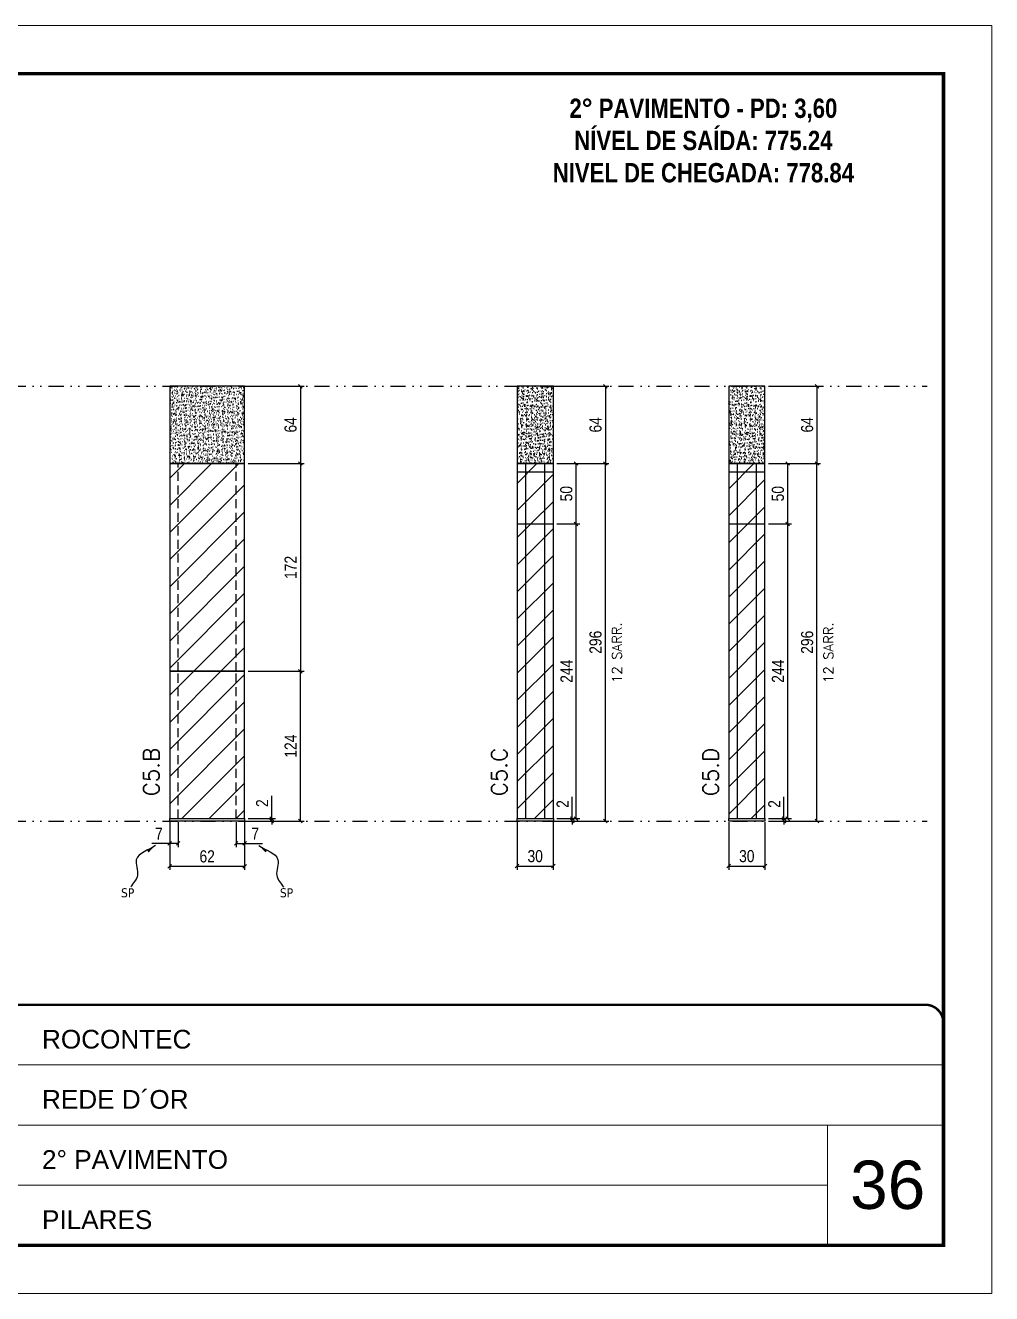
# Model space of a CAD drawing. Extents: x 2949 to 9203, y -16089 to 12527.
# Drawn here: x 8389 to 9189, y 2288 to 3338 of the extents above; entities that cross this region are included whole.
import ezdxf

# ---------------------------------------------------------------- set-up
doc = ezdxf.new("R2010")
doc.units = 0
for name, pattern in [('CONTINUO', [0]), ('DASHED', [0.75, 0.5, -0.25]), ('DIVIDE2', [0.625, 0.25, -0.125, 0, -0.125, 0, -0.125]), ('HIDDEN', [0.375, 0.25, -0.125])]:
    doc.linetypes.add(name, pattern=pattern)
for name, color, linetype, lineweight in [('CARIMBO', 255, 'Continuous', 9), ('Folhas', 255, 'Continuous', 9), ('Hachura', 251, 'Continuous', 9), ('SARRAFO DE PRESSAO', 251, 'DASHED', 9), ('Texto Seção', 7, 'Continuous', 15)]:
    doc.layers.add(name, color=color, linetype=linetype, lineweight=lineweight)
for name, color, linetype in [('COTA', 241, 'Continuous'), ('cotas', 4, 'Continuous'), ('NOMENCLATURA', 7, 'Continuous'), ('Nível', 160, 'Continuous'), ('Painéis', 200, 'Continuous'), ('SARR_2.2x7', 40, 'Continuous'), ('Sarrafo de Pressão', 42, 'HIDDEN'), ('texto', 7, 'Continuous')]:
    doc.layers.add(name, color=color, linetype=linetype)
doc.styles.add('ARIAL', font='arial.ttf')
doc.styles.add('COTA TECNICA', font='techl___.ttf', dxfattribs={"height": 10})
doc.styles.add('COTA TECNICA-50', font='techl___.ttf', dxfattribs={"height": 10})
doc.styles.add('REGUA-120', font='ROMANS.shx', dxfattribs={"height": 15})
doc.styles.add('ROMANC', font='techb___.ttf', dxfattribs={"height": 2.5})
doc.styles.add('ROMANS', font='romans.shx')
doc.styles.get("Standard").update_dxf_attribs({"font": 'arial.ttf'})
doc.dimstyles.new('COTA PAINEL-50', dxfattribs={"dimtxt": 10, "dimasz": 3, "dimexe": 3, "dimexo": 3, "dimgap": 3, "dimtad": 1, "dimdec": 1, "dimzin": 12, "dimdsep": 46, "dimtxsty": 'COTA TECNICA-50', "dimblk1": 'OBLIQUE', "dimblk2": 'OBLIQUE', "dimsah": 1, "dimcen": 0.9, "dimclrd": 4, "dimclre": 4, "dimclrt": 240, "dimadec": 1, "dimazin": 3, "dimtfac": 1, "dimtdec": 1, "dimtmove": 0, "dimatfit": 3, "dimfxl": 1, "dimtolj": 1, "dimtzin": 12, "dimarcsym": 0})
doc.dimstyles.new('PAINEL', dxfattribs={"dimtxt": 10, "dimasz": 3, "dimexe": 3, "dimexo": 3, "dimgap": 3, "dimtad": 1, "dimdec": 1, "dimzin": 12, "dimdsep": 46, "dimtxsty": 'COTA TECNICA', "dimblk1": 'OBLIQUE', "dimblk2": 'OBLIQUE', "dimsah": 1, "dimcen": 0.9, "dimclrd": 4, "dimclre": 4, "dimclrt": 240, "dimadec": 1, "dimazin": 3, "dimtfac": 1, "dimtdec": 1, "dimtmove": 0, "dimatfit": 3, "dimfxl": 1, "dimtolj": 1, "dimtzin": 12, "dimarcsym": 0})
doc.dimstyles.get("Standard").update_dxf_attribs({"dimtxt": 0.18, "dimasz": 0.18, "dimexe": 0.18, "dimexo": 0.0625, "dimgap": 0.09, "dimtad": 0, "dimtih": 1, "dimtoh": 1, "dimdec": 4, "dimzin": 0, "dimdsep": 46, "dimtxsty": 'Standard', "dimcen": 0.09, "dimadec": 0, "dimazin": 0, "dimtfac": 1, "dimtdec": 4, "dimtofl": 0, "dimtmove": 0, "dimatfit": 3, "dimfxl": 1, "dimtolj": 1, "dimtzin": 0, "dimarcsym": 0})

# ---------------------------------------------------------------- blocks, each defined once
blk = doc.blocks.new('9999999999')
at = {"color": 30, "linetype": 'CONTINUO'}
for p, q in [((98564.6, 34379.6), (99584, 34379.6)), ((98564.6, 34329.8), (99488, 34329.8)), ((99584, 34329.8), (99488, 34329.8)), ((99488, 34329.8), (99488, 34230.2)), ((98564.6, 34280), (99488, 34280))]:
    blk.add_line(p, q, dxfattribs=at)
at = {"color": 30, "linetype": 'CONTINUO', "const_width": 2}
blk.add_lwpolyline([(99584, 34230.2), (99584, 34414.4, 0.414214), (99569, 34429.4), (98229, 34429.4, 0.414214), (98214, 34414.4), (98214, 34245.2, 0.414214), (98229, 34230.2), (99584, 34230.2)], format="xyb", dxfattribs=at)
at = {"layer": 'Folhas'}
blk.add_lwpolyline([(98139, 34190.2), (99624, 34190.2), (99624, 35240.2), (98139, 35240.2)], close=True, dxfattribs=at)
at = {"layer": 'Folhas', "color": 30, "const_width": 3}
blk.add_lwpolyline([(98214, 34230.2), (99584, 34230.2), (99584, 35200.2), (98214, 35200.2)], close=True, dxfattribs=at)
at = {"color": 7, "linetype": 'Continuous', "ltscale": 5, "style": 'ARIAL'}
for s, height, p in [('ROCONTEC', 15.48, (98837.7, 34393.1)), ('REDE D´OR', 15.48, (98837.7, 34343.3)), ('2° PAVIMENTO', 15.483, (98837.7, 34293.5)), ('PILARES', 15.48, (98837.7, 34243.7))]:
    blk.add_text(s, height=height, dxfattribs=at).set_placement(p)
blk = doc.blocks.new('_Oblique')
at = {"color": 0, "linetype": 'ByBlock', "lineweight": -2}
blk.add_line((-0.5, -0.5), (0.5, 0.5), dxfattribs=at)
blk = doc.blocks.new('*D1290')
at = {"layer": 'COTA', "color": 4, "lineweight": -2, "transparency": 16777216}
for p, q in [((8508.5, 2678.4), (8508.5, 2639)), ((8570.5, 2678.4), (8570.5, 2639)), ((8508.5, 2642), (8570.5, 2642))]:
    blk.add_line(p, q, dxfattribs=at)
at = {"layer": 'Defpoints', "color": 0, "transparency": 16777216}
for p in [(8508.5, 2681.4), (8570.5, 2681.4), (8570.5, 2642)]:
    blk.add_point(p, dxfattribs=at)
at = {"layer": 'COTA', "color": 4, "lineweight": -2, "transparency": 16777216, "xscale": 3, "yscale": 3, "zscale": 3, "rotation": 180}
blk.add_blockref('_Oblique', (8508.5, 2642), dxfattribs=at)
at = {"layer": 'COTA', "color": 4, "lineweight": -2, "transparency": 16777216, "xscale": 3, "yscale": 3, "zscale": 3}
blk.add_blockref('_Oblique', (8570.5, 2642), dxfattribs=at)
at = {"layer": 'COTA', "color": 240, "transparency": 16777216, "insert": (8539.5, 2650.1), "char_height": 10, "attachment_point": 5, "style": 'COTA TECNICA'}
blk.add_mtext('\\A1;62', dxfattribs=at)
blk = doc.blocks.new('*D1291')
at = {"layer": 'COTA', "color": 4, "lineweight": -2, "transparency": 16777216}
for p, q in [((8573.5, 2803.4), (8619.7, 2803.4)), ((8616.7, 2679.4), (8616.7, 2803.4)), ((8573.5, 2679.4), (8619.7, 2679.4))]:
    blk.add_line(p, q, dxfattribs=at)
at = {"layer": 'Defpoints', "color": 0, "transparency": 16777216}
for p in [(8570.5, 2803.4), (8616.7, 2803.4), (8570.5, 2679.4)]:
    blk.add_point(p, dxfattribs=at)
at = {"layer": 'COTA', "color": 4, "lineweight": -2, "transparency": 16777216, "xscale": 3, "yscale": 3, "zscale": 3}
for p, rotation in [((8616.7, 2803.4), 90), ((8616.7, 2679.4), 270)]:
    blk.add_blockref('_Oblique', p, dxfattribs=dict(at, rotation=rotation))
at = {"layer": 'COTA', "color": 240, "transparency": 16777216, "insert": (8608.6, 2741.4), "char_height": 10, "attachment_point": 5, "rotation": 90, "style": 'COTA TECNICA-50'}
blk.add_mtext('\\A1;124', dxfattribs=at)
blk = doc.blocks.new('*D1292')
at = {"layer": 'COTA', "color": 4, "lineweight": -2, "transparency": 16777216}
for p, q in [((8593, 2681.4), (8593, 2700.2)), ((8573.5, 2681.4), (8596, 2681.4)), ((8573.5, 2679.4), (8596, 2679.4)), ((8593, 2679.4), (8593, 2681.4)), ((8593, 2679.4), (8593, 2676.4))]:
    blk.add_line(p, q, dxfattribs=at)
at = {"layer": 'Defpoints', "color": 0, "transparency": 16777216}
for p in [(8570.5, 2681.4), (8570.5, 2679.4), (8593, 2679.4)]:
    blk.add_point(p, dxfattribs=at)
at = {"layer": 'COTA', "color": 4, "lineweight": -2, "transparency": 16777216, "xscale": 3, "yscale": 3, "zscale": 3}
for p, rotation in [((8593, 2681.4), 270), ((8593, 2679.4), 90)]:
    blk.add_blockref('_Oblique', p, dxfattribs=dict(at, rotation=rotation))
at = {"layer": 'COTA', "color": 240, "transparency": 16777216, "insert": (8585, 2694.2), "char_height": 10, "attachment_point": 5, "rotation": 90, "style": 'COTA TECNICA-50'}
blk.add_mtext('\\A1;2', dxfattribs=at)
blk = doc.blocks.new('*D1293')
at = {"layer": 'COTA', "color": 4, "linetype": 'ByBlock', "lineweight": -2, "transparency": 16777216}
for p, q in [((8573.5, 3039.4), (8619.7, 3039.4)), ((8616.7, 3039.4), (8616.7, 2975.4)), ((8573.5, 2975.4), (8619.7, 2975.4))]:
    blk.add_line(p, q, dxfattribs=at)
at = {"layer": 'Defpoints', "color": 0, "linetype": 'ByBlock', "transparency": 16777216}
for p in [(8570.5, 3039.4), (8570.5, 2975.4), (8616.7, 2975.4)]:
    blk.add_point(p, dxfattribs=at)
at = {"layer": 'COTA', "color": 4, "linetype": 'ByBlock', "lineweight": -2, "transparency": 16777216, "xscale": 3, "yscale": 3, "zscale": 3}
for p, rotation in [((8616.7, 3039.4), 90), ((8616.7, 2975.4), 270)]:
    blk.add_blockref('_Oblique', p, dxfattribs=dict(at, rotation=rotation))
at = {"layer": 'COTA', "color": 240, "linetype": 'ByBlock', "transparency": 16777216, "insert": (8608.6, 3007.4), "char_height": 10, "attachment_point": 5, "rotation": 90, "style": 'COTA TECNICA'}
blk.add_mtext('\\A1;64', dxfattribs=at)
blk = doc.blocks.new('*D1306')
at = {"layer": 'COTA', "color": 4, "linetype": 'ByBlock', "lineweight": -2, "transparency": 16777216}
for p, q in [((8573.5, 2975.4), (8619.7, 2975.4)), ((8616.7, 2975.4), (8616.7, 2803.4)), ((8573.5, 2803.4), (8619.7, 2803.4))]:
    blk.add_line(p, q, dxfattribs=at)
at = {"layer": 'Defpoints', "color": 0, "linetype": 'ByBlock', "transparency": 16777216}
for p in [(8570.5, 2975.4), (8570.5, 2803.4), (8616.7, 2803.4)]:
    blk.add_point(p, dxfattribs=at)
at = {"layer": 'COTA', "color": 4, "linetype": 'ByBlock', "lineweight": -2, "transparency": 16777216, "xscale": 3, "yscale": 3, "zscale": 3}
for p, rotation in [((8616.7, 2975.4), 90), ((8616.7, 2803.4), 270)]:
    blk.add_blockref('_Oblique', p, dxfattribs=dict(at, rotation=rotation))
at = {"layer": 'COTA', "color": 240, "linetype": 'ByBlock', "transparency": 16777216, "insert": (8608.6, 2889.4), "char_height": 10, "attachment_point": 5, "rotation": 90, "style": 'COTA TECNICA'}
blk.add_mtext('\\A1;172', dxfattribs=at)
blk = doc.blocks.new('*D1294')
at = {"layer": 'COTA', "color": 4, "lineweight": -2, "transparency": 16777216}
for p, q in [((8796.1, 2678.4), (8796.1, 2639.1)), ((8826.1, 2678.4), (8826.1, 2639.1)), ((8796.1, 2642.1), (8826.1, 2642.1))]:
    blk.add_line(p, q, dxfattribs=at)
at = {"layer": 'Defpoints', "color": 0, "transparency": 16777216}
for p in [(8796.1, 2681.4), (8826.1, 2681.4), (8826.1, 2642.1)]:
    blk.add_point(p, dxfattribs=at)
at = {"layer": 'COTA', "color": 4, "lineweight": -2, "transparency": 16777216, "xscale": 3, "yscale": 3, "zscale": 3, "rotation": 180}
blk.add_blockref('_Oblique', (8796.1, 2642.1), dxfattribs=at)
at = {"layer": 'COTA', "color": 4, "lineweight": -2, "transparency": 16777216, "xscale": 3, "yscale": 3, "zscale": 3}
blk.add_blockref('_Oblique', (8826.1, 2642.1), dxfattribs=at)
at = {"layer": 'COTA', "color": 240, "transparency": 16777216, "insert": (8811.1, 2650.3), "char_height": 10, "attachment_point": 5, "style": 'COTA TECNICA'}
blk.add_mtext('\\A1;30', dxfattribs=at)
blk = doc.blocks.new('*D1295')
at = {"layer": 'COTA', "color": 4, "lineweight": -2, "transparency": 16777216}
for p, q in [((8829.1, 2975.4), (8872.2, 2975.4)), ((8869.2, 2679.4), (8869.2, 2975.4)), ((8829.1, 2679.4), (8872.2, 2679.4))]:
    blk.add_line(p, q, dxfattribs=at)
at = {"layer": 'Defpoints', "color": 0, "transparency": 16777216}
for p in [(8826.1, 2975.4), (8869.2, 2975.4), (8826.1, 2679.4)]:
    blk.add_point(p, dxfattribs=at)
at = {"layer": 'COTA', "color": 4, "lineweight": -2, "transparency": 16777216, "xscale": 3, "yscale": 3, "zscale": 3}
for p, rotation in [((8869.2, 2975.4), 90), ((8869.2, 2679.4), 270)]:
    blk.add_blockref('_Oblique', p, dxfattribs=dict(at, rotation=rotation))
at = {"layer": 'COTA', "color": 240, "transparency": 16777216, "insert": (8861.1, 2827.4), "char_height": 10, "attachment_point": 5, "rotation": 90, "style": 'COTA TECNICA'}
blk.add_mtext('\\A1;296', dxfattribs=at)
blk = doc.blocks.new('*D1296')
at = {"layer": 'COTA', "color": 4, "lineweight": -2, "transparency": 16777216}
for p, q in [((8841.8, 2681.4), (8841.8, 2699.5)), ((8829.1, 2681.4), (8844.8, 2681.4)), ((8829.1, 2679.4), (8844.8, 2679.4)), ((8841.8, 2679.4), (8841.8, 2681.4)), ((8841.8, 2679.4), (8841.8, 2676.4))]:
    blk.add_line(p, q, dxfattribs=at)
at = {"layer": 'Defpoints', "color": 0, "transparency": 16777216}
for p in [(8826.1, 2681.4), (8826.1, 2679.4), (8841.8, 2681.4)]:
    blk.add_point(p, dxfattribs=at)
at = {"layer": 'COTA', "color": 4, "lineweight": -2, "transparency": 16777216, "xscale": 3, "yscale": 3, "zscale": 3}
for p, rotation in [((8841.8, 2681.4), 270), ((8841.8, 2679.4), 90)]:
    blk.add_blockref('_Oblique', p, dxfattribs=dict(at, rotation=rotation))
at = {"layer": 'COTA', "color": 240, "transparency": 16777216, "insert": (8833.8, 2693.5), "char_height": 10, "attachment_point": 5, "rotation": 90, "style": 'COTA TECNICA-50'}
blk.add_mtext('\\A1;2', dxfattribs=at)
blk = doc.blocks.new('*D1307')
at = {"layer": 'COTA', "color": 4, "linetype": 'ByBlock', "lineweight": -2, "transparency": 16777216}
for p, q in [((8829.1, 2925.4), (8848, 2925.4)), ((8845, 2681.4), (8845, 2925.4)), ((8829.1, 2681.4), (8848, 2681.4))]:
    blk.add_line(p, q, dxfattribs=at)
at = {"layer": 'Defpoints', "color": 0, "linetype": 'ByBlock', "transparency": 16777216}
for p in [(8826.1, 2925.4), (8845, 2925.4), (8826.1, 2681.4)]:
    blk.add_point(p, dxfattribs=at)
at = {"layer": 'COTA', "color": 4, "linetype": 'ByBlock', "lineweight": -2, "transparency": 16777216, "xscale": 3, "yscale": 3, "zscale": 3}
for p, rotation in [((8845, 2925.4), 90), ((8845, 2681.4), 270)]:
    blk.add_blockref('_Oblique', p, dxfattribs=dict(at, rotation=rotation))
at = {"layer": 'COTA', "color": 240, "linetype": 'ByBlock', "transparency": 16777216, "insert": (8837, 2803.4), "char_height": 10, "attachment_point": 5, "rotation": 90, "style": 'COTA TECNICA'}
blk.add_mtext('\\A1;244', dxfattribs=at)
blk = doc.blocks.new('*D1308')
at = {"layer": 'COTA', "color": 4, "linetype": 'ByBlock', "lineweight": -2, "transparency": 16777216}
for p, q in [((8829.1, 2975.4), (8848, 2975.4)), ((8845, 2925.4), (8845, 2975.4)), ((8829.1, 2925.4), (8848, 2925.4))]:
    blk.add_line(p, q, dxfattribs=at)
at = {"layer": 'Defpoints', "color": 0, "linetype": 'ByBlock', "transparency": 16777216}
for p in [(8826.1, 2975.4), (8845, 2975.4), (8826.1, 2925.4)]:
    blk.add_point(p, dxfattribs=at)
at = {"layer": 'COTA', "color": 4, "linetype": 'ByBlock', "lineweight": -2, "transparency": 16777216, "xscale": 3, "yscale": 3, "zscale": 3}
for p, rotation in [((8845, 2975.4), 90), ((8845, 2925.4), 270)]:
    blk.add_blockref('_Oblique', p, dxfattribs=dict(at, rotation=rotation))
at = {"layer": 'COTA', "color": 240, "linetype": 'ByBlock', "transparency": 16777216, "insert": (8836.9, 2950.4), "char_height": 10, "attachment_point": 5, "rotation": 90, "style": 'COTA TECNICA'}
blk.add_mtext('\\A1;50', dxfattribs=at)
blk = doc.blocks.new('*D1297')
at = {"layer": 'COTA', "color": 4, "lineweight": -2, "transparency": 16777216}
for p, q in [((8971.3, 2678.4), (8971.3, 2639.1)), ((9001.3, 2678.4), (9001.3, 2639.1)), ((8971.3, 2642.1), (9001.3, 2642.1))]:
    blk.add_line(p, q, dxfattribs=at)
at = {"layer": 'Defpoints', "color": 0, "transparency": 16777216}
for p in [(8971.3, 2681.4), (9001.3, 2681.4), (9001.3, 2642.1)]:
    blk.add_point(p, dxfattribs=at)
at = {"layer": 'COTA', "color": 4, "lineweight": -2, "transparency": 16777216, "xscale": 3, "yscale": 3, "zscale": 3, "rotation": 180}
blk.add_blockref('_Oblique', (8971.3, 2642.1), dxfattribs=at)
at = {"layer": 'COTA', "color": 4, "lineweight": -2, "transparency": 16777216, "xscale": 3, "yscale": 3, "zscale": 3}
blk.add_blockref('_Oblique', (9001.3, 2642.1), dxfattribs=at)
at = {"layer": 'COTA', "color": 240, "transparency": 16777216, "insert": (8986.3, 2650.3), "char_height": 10, "attachment_point": 5, "style": 'COTA TECNICA'}
blk.add_mtext('\\A1;30', dxfattribs=at)
blk = doc.blocks.new('*D1298')
at = {"layer": 'COTA', "color": 4, "lineweight": -2, "transparency": 16777216}
for p, q in [((9004.3, 2975.4), (9047.4, 2975.4)), ((9044.4, 2679.4), (9044.4, 2975.4)), ((9004.3, 2679.4), (9047.4, 2679.4))]:
    blk.add_line(p, q, dxfattribs=at)
at = {"layer": 'Defpoints', "color": 0, "transparency": 16777216}
for p in [(9001.3, 2975.4), (9044.4, 2975.4), (9001.3, 2679.4)]:
    blk.add_point(p, dxfattribs=at)
at = {"layer": 'COTA', "color": 4, "lineweight": -2, "transparency": 16777216, "xscale": 3, "yscale": 3, "zscale": 3}
for p, rotation in [((9044.4, 2975.4), 90), ((9044.4, 2679.4), 270)]:
    blk.add_blockref('_Oblique', p, dxfattribs=dict(at, rotation=rotation))
at = {"layer": 'COTA', "color": 240, "transparency": 16777216, "insert": (9036.3, 2827.4), "char_height": 10, "attachment_point": 5, "rotation": 90, "style": 'COTA TECNICA'}
blk.add_mtext('\\A1;296', dxfattribs=at)
blk = doc.blocks.new('*D1299')
at = {"layer": 'COTA', "color": 4, "lineweight": -2, "transparency": 16777216}
for p, q in [((9017.1, 2681.4), (9017.1, 2699.5)), ((9004.3, 2681.4), (9020.1, 2681.4)), ((9004.3, 2679.4), (9020.1, 2679.4)), ((9017.1, 2679.4), (9017.1, 2681.4)), ((9017.1, 2679.4), (9017.1, 2676.4))]:
    blk.add_line(p, q, dxfattribs=at)
at = {"layer": 'Defpoints', "color": 0, "transparency": 16777216}
for p in [(9001.3, 2681.4), (9001.3, 2679.4), (9017.1, 2681.4)]:
    blk.add_point(p, dxfattribs=at)
at = {"layer": 'COTA', "color": 4, "lineweight": -2, "transparency": 16777216, "xscale": 3, "yscale": 3, "zscale": 3}
for p, rotation in [((9017.1, 2681.4), 270), ((9017.1, 2679.4), 90)]:
    blk.add_blockref('_Oblique', p, dxfattribs=dict(at, rotation=rotation))
at = {"layer": 'COTA', "color": 240, "transparency": 16777216, "insert": (9009.1, 2693.5), "char_height": 10, "attachment_point": 5, "rotation": 90, "style": 'COTA TECNICA-50'}
blk.add_mtext('\\A1;2', dxfattribs=at)
blk = doc.blocks.new('*D1309')
at = {"layer": 'COTA', "color": 4, "linetype": 'ByBlock', "lineweight": -2, "transparency": 16777216}
for p, q in [((9004.3, 2925.4), (9023.2, 2925.4)), ((9020.2, 2681.4), (9020.2, 2925.4)), ((9004.3, 2681.4), (9023.2, 2681.4))]:
    blk.add_line(p, q, dxfattribs=at)
at = {"layer": 'Defpoints', "color": 0, "linetype": 'ByBlock', "transparency": 16777216}
for p in [(9001.3, 2925.4), (9020.2, 2925.4), (9001.3, 2681.4)]:
    blk.add_point(p, dxfattribs=at)
at = {"layer": 'COTA', "color": 4, "linetype": 'ByBlock', "lineweight": -2, "transparency": 16777216, "xscale": 3, "yscale": 3, "zscale": 3}
for p, rotation in [((9020.2, 2925.4), 90), ((9020.2, 2681.4), 270)]:
    blk.add_blockref('_Oblique', p, dxfattribs=dict(at, rotation=rotation))
at = {"layer": 'COTA', "color": 240, "linetype": 'ByBlock', "transparency": 16777216, "insert": (9012.1, 2803.4), "char_height": 10, "attachment_point": 5, "rotation": 90, "style": 'COTA TECNICA'}
blk.add_mtext('\\A1;244', dxfattribs=at)
blk = doc.blocks.new('*D1310')
at = {"layer": 'COTA', "color": 4, "linetype": 'ByBlock', "lineweight": -2, "transparency": 16777216}
for p, q in [((9004.3, 2975.4), (9023.2, 2975.4)), ((9020.2, 2925.4), (9020.2, 2975.4)), ((9004.3, 2925.4), (9023.2, 2925.4))]:
    blk.add_line(p, q, dxfattribs=at)
at = {"layer": 'Defpoints', "color": 0, "linetype": 'ByBlock', "transparency": 16777216}
for p in [(9001.3, 2975.4), (9020.2, 2975.4), (9001.3, 2925.4)]:
    blk.add_point(p, dxfattribs=at)
at = {"layer": 'COTA', "color": 4, "linetype": 'ByBlock', "lineweight": -2, "transparency": 16777216, "xscale": 3, "yscale": 3, "zscale": 3}
for p, rotation in [((9020.2, 2975.4), 90), ((9020.2, 2925.4), 270)]:
    blk.add_blockref('_Oblique', p, dxfattribs=dict(at, rotation=rotation))
at = {"layer": 'COTA', "color": 240, "linetype": 'ByBlock', "transparency": 16777216, "insert": (9012.1, 2950.4), "char_height": 10, "attachment_point": 5, "rotation": 90, "style": 'COTA TECNICA'}
blk.add_mtext('\\A1;50', dxfattribs=at)
blk = doc.blocks.new('*D1311')
at = {"layer": 'cotas', "color": 4, "linetype": 'ByBlock', "lineweight": -2, "transparency": 16777216}
for p, q in [((8829.1, 3039.4), (8872.2, 3039.4)), ((8869.2, 3039.4), (8869.2, 2975.4)), ((8829.1, 2975.4), (8872.2, 2975.4))]:
    blk.add_line(p, q, dxfattribs=at)
at = {"layer": 'Defpoints', "color": 0, "linetype": 'ByBlock', "transparency": 16777216}
for p in [(8826.1, 3039.4), (8826.1, 2975.4), (8869.2, 2975.4)]:
    blk.add_point(p, dxfattribs=at)
at = {"layer": 'cotas', "color": 4, "linetype": 'ByBlock', "lineweight": -2, "transparency": 16777216, "xscale": 3, "yscale": 3, "zscale": 3}
for p, rotation in [((8869.2, 3039.4), 90), ((8869.2, 2975.4), 270)]:
    blk.add_blockref('_Oblique', p, dxfattribs=dict(at, rotation=rotation))
at = {"layer": 'cotas', "color": 240, "linetype": 'ByBlock', "transparency": 16777216, "insert": (8861.1, 3007.4), "char_height": 10, "attachment_point": 5, "rotation": 90, "style": 'COTA TECNICA'}
blk.add_mtext('\\A1;64', dxfattribs=at)
blk = doc.blocks.new('*D1312')
at = {"layer": 'cotas', "color": 4, "linetype": 'ByBlock', "lineweight": -2, "transparency": 16777216}
for p, q in [((9004.3, 3039.4), (9047.4, 3039.4)), ((9044.4, 3039.4), (9044.4, 2975.4)), ((9004.3, 2975.4), (9047.4, 2975.4))]:
    blk.add_line(p, q, dxfattribs=at)
at = {"layer": 'Defpoints', "color": 0, "linetype": 'ByBlock', "transparency": 16777216}
for p in [(9001.3, 3039.4), (9001.3, 2975.4), (9044.4, 2975.4)]:
    blk.add_point(p, dxfattribs=at)
at = {"layer": 'cotas', "color": 4, "linetype": 'ByBlock', "lineweight": -2, "transparency": 16777216, "xscale": 3, "yscale": 3, "zscale": 3}
for p, rotation in [((9044.4, 3039.4), 90), ((9044.4, 2975.4), 270)]:
    blk.add_blockref('_Oblique', p, dxfattribs=dict(at, rotation=rotation))
at = {"layer": 'cotas', "color": 240, "linetype": 'ByBlock', "transparency": 16777216, "insert": (9036.3, 3007.4), "char_height": 10, "attachment_point": 5, "rotation": 90, "style": 'COTA TECNICA'}
blk.add_mtext('\\A1;64', dxfattribs=at)
blk = doc.blocks.new('*D1302')
at = {"layer": 'COTA', "color": 4, "lineweight": -2, "transparency": 16777216}
for p, q in [((8515.5, 2678.4), (8515.5, 2657.9)), ((8508.5, 2676.4), (8508.5, 2657.9)), ((8508.5, 2660.9), (8493.7, 2660.9)), ((8515.5, 2660.9), (8508.5, 2660.9))]:
    blk.add_line(p, q, dxfattribs=at)
at = {"layer": 'Defpoints', "color": 0, "transparency": 16777216}
for p in [(8508.5, 2679.4), (8515.5, 2681.4), (8508.5, 2660.9)]:
    blk.add_point(p, dxfattribs=at)
at = {"layer": 'COTA', "color": 4, "lineweight": -2, "transparency": 16777216, "xscale": 3, "yscale": 3, "zscale": 3, "rotation": 180}
blk.add_blockref('_Oblique', (8508.5, 2660.9), dxfattribs=at)
at = {"layer": 'COTA', "color": 4, "lineweight": -2, "transparency": 16777216, "xscale": 3, "yscale": 3, "zscale": 3}
blk.add_blockref('_Oblique', (8515.5, 2660.9), dxfattribs=at)
at = {"layer": 'COTA', "color": 240, "transparency": 16777216, "insert": (8499.6, 2669), "char_height": 10, "attachment_point": 5, "style": 'COTA TECNICA-50'}
blk.add_mtext('\\A1;7', dxfattribs=at)
blk = doc.blocks.new('*D1303')
at = {"layer": 'COTA', "color": 4, "lineweight": -2, "transparency": 16777216}
for p, q in [((8563.5, 2678.4), (8563.5, 2657.9)), ((8570.5, 2676.4), (8570.5, 2657.9)), ((8563.5, 2660.9), (8570.5, 2660.9)), ((8570.5, 2660.9), (8585.2, 2660.9))]:
    blk.add_line(p, q, dxfattribs=at)
at = {"layer": 'Defpoints', "color": 0, "transparency": 16777216}
for p in [(8563.5, 2681.4), (8570.5, 2679.4), (8570.5, 2660.9)]:
    blk.add_point(p, dxfattribs=at)
at = {"layer": 'COTA', "color": 4, "lineweight": -2, "transparency": 16777216, "xscale": 3, "yscale": 3, "zscale": 3, "rotation": 180}
blk.add_blockref('_Oblique', (8563.5, 2660.9), dxfattribs=at)
at = {"layer": 'COTA', "color": 4, "lineweight": -2, "transparency": 16777216, "xscale": 3, "yscale": 3, "zscale": 3}
blk.add_blockref('_Oblique', (8570.5, 2660.9), dxfattribs=at)
at = {"layer": 'COTA', "color": 240, "transparency": 16777216, "insert": (8579.3, 2669), "char_height": 10, "attachment_point": 5, "style": 'COTA TECNICA-50'}
blk.add_mtext('\\A1;7', dxfattribs=at)

msp = doc.modelspace()

# ---------------------------------------------------------------- hatches: boundary and pattern name
at = {"layer": 'COTA', "linetype": 'ByBlock'}
h = msp.add_hatch(dxfattribs=at)
h.set_pattern_fill('AR-CONC', color=256, scale=0.03)
h.set_pattern_definition([(50, (-121330.4665, -22690.4705), (5.46554007, -0.47817257), [0.5715, -6.2865]), (355, (-121330.4665, -22690.4705), (-1.05730264, 5.73170536), [0.4572, -5.02921753]), (100.4514447, (-121330.011, -22690.5104), (4.40823741, 5.25353256), [0.48570026, -5.34270734]), (46.1842, (-121330.4665, -22688.9465), (8.13237123, -1.26126984), [0.85725, -9.42975]), (96.6355576, (-121329.789, -22689.052), (7.122124, 7.42278374), [0.7285507, -8.01406824]), (351.184151, (-121330.4665, -22688.9465), (7.122124, 7.42278374), [0.685799, -7.54379196]), (21, (-121329.7045, -22689.3275), (4.54843174, -3.06795595), [0.5715, -6.2865]), (326, (-121329.7045, -22689.3275), (1.85406085, 5.52563898), [0.4572, -5.0292]), (71.451445, (-121329.3255, -22689.583), (6.40249258, 2.45768307), [0.48570026, -5.34269813]), (37.5, (-121330.4665, -22690.4705), (0.092658098, 2.536651166), [0, -4.96824, 0, -5.1054, 0, -5.04825]), (7.5, (-121330.4665, -22690.4705), (2.004589875, 3.005417245), [0, -2.91084, 0, -4.85394, 0, -1.92405]), (327.5, (-121332.1658, -22690.4705), (4.067717855, -0.17186232), [0, -1.905, 0, -5.9436, 0, -7.8867]), (317.5, (-121332.9278, -22690.4705), (4.44387544, 0.76279473), [0, -2.4765, 0, -3.94716, 0, -5.6007])])
h.paths.add_polyline_path([(8508.46, 3039.42), (8508.46, 2975.42), (8570.46, 2975.42), (8570.46, 3039.42)])
h = msp.add_hatch(dxfattribs=at)
h.set_pattern_fill('AR-CONC', color=256, scale=0.03)
h.set_pattern_definition([(50, (-121340.4665, -22713.4705), (5.46554007, -0.47817257), [0.5715, -6.2865]), (355, (-121340.4665, -22713.4705), (-1.05730264, 5.73170536), [0.4572, -5.02921753]), (100.4514447, (-121340.011, -22713.5104), (4.40823741, 5.25353256), [0.48570026, -5.34270734]), (46.1842, (-121340.4665, -22711.9465), (8.13237123, -1.26126984), [0.85725, -9.42975]), (96.6355576, (-121339.789, -22712.052), (7.122124, 7.42278374), [0.7285507, -8.01406824]), (351.184151, (-121340.4665, -22711.9465), (7.122124, 7.42278374), [0.685799, -7.54379196]), (21, (-121339.7045, -22712.3275), (4.54843174, -3.06795595), [0.5715, -6.2865]), (326, (-121339.7045, -22712.3275), (1.85406085, 5.52563898), [0.4572, -5.0292]), (71.451445, (-121339.3255, -22712.583), (6.40249258, 2.45768307), [0.48570026, -5.34269813]), (37.5, (-121340.4665, -22713.4705), (0.092658098, 2.536651166), [0, -4.96824, 0, -5.1054, 0, -5.04825]), (7.5, (-121340.4665, -22713.4705), (2.004589875, 3.005417245), [0, -2.91084, 0, -4.85394, 0, -1.92405]), (327.5, (-121342.1658, -22713.4705), (4.067717855, -0.17186232), [0, -1.905, 0, -5.9436, 0, -7.8867]), (317.5, (-121342.9278, -22713.4705), (4.44387544, 0.76279473), [0, -2.4765, 0, -3.94716, 0, -5.6007])])
h.paths.add_polyline_path([(8796.14, 2975.42), (8826.14, 2975.42), (8826.14, 3039.42), (8796.14, 3039.42)])
h = msp.add_hatch(dxfattribs=at)
h.set_pattern_fill('AR-CONC', color=256, scale=0.03)
h.set_pattern_definition([(50, (-121155.294, -22713.4705), (5.46554007, -0.47817257), [0.5715, -6.2865]), (355, (-121155.294, -22713.4705), (-1.05730264, 5.73170536), [0.4572, -5.02921753]), (100.4514447, (-121154.8384, -22713.5104), (4.40823741, 5.25353256), [0.48570026, -5.34270734]), (46.1842, (-121155.294, -22711.9465), (8.13237123, -1.26126984), [0.85725, -9.42975]), (96.6355576, (-121154.616, -22712.052), (7.122124, 7.42278374), [0.7285507, -8.01406824]), (351.184151, (-121155.294, -22711.9465), (7.122124, 7.42278374), [0.685799, -7.54379196]), (21, (-121154.532, -22712.3275), (4.54843174, -3.06795595), [0.5715, -6.2865]), (326, (-121154.532, -22712.3275), (1.85406085, 5.52563898), [0.4572, -5.0292]), (71.451445, (-121154.153, -22712.583), (6.40249258, 2.45768307), [0.48570026, -5.34269813]), (37.5, (-121155.2939, -22713.4705), (0.092658098, 2.536651166), [0, -4.96824, 0, -5.1054, 0, -5.04825]), (7.5, (-121155.2939, -22713.4705), (2.004589875, 3.005417245), [0, -2.91084, 0, -4.85394, 0, -1.92405]), (327.5, (-121156.9931, -22713.4705), (4.067717855, -0.17186232), [0, -1.905, 0, -5.9436, 0, -7.8867]), (317.5, (-121157.755, -22713.4705), (4.44387544, 0.76279473), [0, -2.4765, 0, -3.94716, 0, -5.6007])])
h.paths.add_polyline_path([(9001.31, 3039.42), (8971.31, 3039.42), (8971.31, 2975.42), (9001.31, 2975.42)])
at = {"layer": 'Hachura'}
h = msp.add_hatch(dxfattribs=at)
h.set_pattern_fill('ANSI31', color=256, scale=5)
h.paths.add_polyline_path([(8570.46, 2975.42), (8508.46, 2975.42), (8508.46, 2803.42), (8570.46, 2803.42)])
h = msp.add_hatch(dxfattribs=at)
h.set_pattern_fill('ANSI31', color=256, scale=5)
h.paths.add_polyline_path([(8826.14, 2975.42), (8796.14, 2975.42), (8796.14, 2925.42), (8826.14, 2925.42)])
h = msp.add_hatch(dxfattribs=at)
h.set_pattern_fill('ANSI31', color=256, scale=5)
h.paths.add_polyline_path([(9001.31, 2975.42), (8971.31, 2975.42), (8971.31, 2925.42), (9001.31, 2925.42)])
h = msp.add_hatch(dxfattribs=at)
h.set_pattern_fill('ANSI31', color=256, scale=5)
h.paths.add_polyline_path([(8826.14, 2925.42), (8796.14, 2925.42), (8796.14, 2681.42), (8826.14, 2681.42)])
h = msp.add_hatch(dxfattribs=at)
h.set_pattern_fill('ANSI31', color=256, scale=5)
h.paths.add_polyline_path([(9001.31, 2925.42), (8971.31, 2925.42), (8971.31, 2681.42), (9001.31, 2681.42)])
h = msp.add_hatch(dxfattribs=at)
h.set_pattern_fill('ANSI31', color=256, scale=5)
h.paths.add_polyline_path([(8570.46, 2803.42), (8508.46, 2803.42), (8508.46, 2681.42), (8570.46, 2681.42)])

# ---------------------------------------------------------------- linework, layer by layer
at = {"layer": 'COTA', "linetype": 'ByBlock'}
for points in [[(8508.46, 2975.42), (8570.46, 2975.42), (8570.46, 3039.42), (8508.46, 3039.42)], [(8796.14, 2975.42), (8826.14, 2975.42), (8826.14, 3039.42), (8796.14, 3039.42)], [(8971.31, 2975.42), (9001.31, 2975.42), (9001.31, 3039.42), (8971.31, 3039.42)]]:
    msp.add_lwpolyline(points, close=True, dxfattribs=at)
at = {"layer": 'Nível', "color": 4, "linetype": 'DIVIDE2', "ltscale": 50}
for p, q in [((8125.19, 3039.42), (9135.53, 3039.42)), ((8125.19, 2679.42), (9135.53, 2679.42))]:
    msp.add_line(p, q, dxfattribs=at)
at = {"layer": 'Painéis'}
for p, q in [((8570.46, 2975.42), (8508.46, 2975.42)), ((8796.14, 2975.42), (8826.14, 2975.42)), ((8826.14, 2975.42), (8796.14, 2975.42)), ((8796.14, 2975.42), (8796.14, 2681.42)), ((8826.14, 2681.42), (8826.14, 2975.42)), ((8971.31, 2975.42), (9001.31, 2975.42)), ((9001.31, 2975.42), (8971.31, 2975.42)), ((8971.31, 2975.42), (8971.31, 2681.42)), ((9001.31, 2681.42), (9001.31, 2975.42)), ((8796.14, 2925.42), (8826.14, 2925.42)), ((8971.31, 2925.42), (9001.31, 2925.42)), ((8796.14, 2681.42), (8826.14, 2681.42)), ((8971.31, 2681.42), (9001.31, 2681.42))]:
    msp.add_line(p, q, dxfattribs=at)
for points in [[(8508.46, 2803.42), (8570.46, 2803.42), (8570.46, 2975.42), (8508.46, 2975.42)], [(8508.46, 2681.42), (8570.46, 2681.42), (8570.46, 2803.42), (8508.46, 2803.42)], [(8508.46, 2681.42), (8570.46, 2681.42), (8570.46, 2679.42), (8508.46, 2679.42)], [(8796.14, 2681.42), (8826.14, 2681.42), (8826.14, 2679.42), (8796.14, 2679.42)], [(8971.31, 2681.42), (9001.31, 2681.42), (9001.31, 2679.42), (8971.31, 2679.42)]]:
    msp.add_lwpolyline(points, close=True, dxfattribs=at)
at = {"layer": 'SARR_2.2x7'}
for p, q in [((8803.14, 2975.42), (8803.14, 2681.42)), ((8819.14, 2681.42), (8819.14, 2975.42)), ((8978.31, 2975.42), (8978.31, 2681.42)), ((8994.31, 2681.42), (8994.31, 2975.42)), ((8796.14, 2968.42), (8826.14, 2968.42)), ((8971.31, 2968.42), (9001.31, 2968.42))]:
    msp.add_line(p, q, dxfattribs=at)
at = {"layer": 'Sarrafo de Pressão', "ltscale": 30}
for p, q in [((8515.46, 2803.42), (8515.46, 2975.42)), ((8563.46, 2803.42), (8563.46, 2975.42)), ((8515.46, 2681.42), (8515.46, 2803.42)), ((8563.46, 2681.42), (8563.46, 2803.42))]:
    msp.add_line(p, q, dxfattribs=at)

# ---------------------------------------------------------------- block references
at = {"layer": 'SARRAFO DE PRESSAO', "color": 6, "linetype": 'ByBlock'}
msp.add_blockref('9999999999', (-90434.94, -31902.07), dxfattribs=at)

# ---------------------------------------------------------------- texts
at = {"layer": 'CARIMBO', "style": 'ARIAL'}
msp.add_text('36', height=40, dxfattribs=at).set_placement((9071.89, 2358.28))
at = {"layer": 'NOMENCLATURA', "color": 2, "insert": (8950.36, 3304.19), "char_height": 16, "attachment_point": 2, "style": 'ROMANC'}
msp.add_mtext_dynamic_manual_height_columns('\\P2° PAVIMENTO - PD: 3,60\\PNÍVEL DE SAÍDA: 775.24\\PNIVEL DE CHEGADA: 778.84', width=300.2766, gutter_width=1, heights=[0], dxfattribs=at)
at = {"layer": 'texto', "color": 0, "char_height": 7.5, "attachment_point": 5}
for insert in [(8473.68, 2619.93), (8605.24, 2619.93)]:
    msp.add_mtext('{\\fTahoma|b0|i0|c0|p34;\\C4;SP}', dxfattribs=dict(at, insert=insert))
at = {"layer": 'Texto Seção', "linetype": 'Continuous', "style": 'ROMANS'}
for p in [(8882.72, 2793.76), (9057.89, 2793.76)]:
    msp.add_text('12 SARR.', height=8, rotation=90, dxfattribs=at).set_placement(p)
at = {"layer": 'Texto Seção', "char_height": 13, "width": 285.3299, "attachment_point": 7, "rotation": 90, "style": 'REGUA-120'}
for s, insert in [('C5.B', (8499.79, 2699.88)), ('C5.C', (8787.8, 2699.88)), ('C5.D', (8962.98, 2699.88))]:
    msp.add_mtext(s, dxfattribs=dict(at, insert=insert))

# ---------------------------------------------------------------- dimensions: what is measured, and where the dimension line sits
at = {"layer": 'COTA', "linetype": 'ByBlock'}
dim = msp.add_linear_dim(base=(8616.7, 2975.42), p1=(8570.46, 3039.42), p2=(8570.46, 2975.42), angle=90, dimstyle='PAINEL', dxfattribs=at)
dim.commit()
dim.dimension.update_dxf_attribs({"geometry": '*D1293', "text_midpoint": (8616.7, 3007.42), "dimtype": 160})
for base, p1, p2, picture, middle in [((8616.7, 2803.42), (8570.46, 2975.42), (8570.46, 2803.42), '*D1306', (8608.63, 2889.42)), ((8845.04, 2975.42), (8826.14, 2925.42), (8826.14, 2975.42), '*D1308', (8836.93, 2950.42)), ((9020.22, 2975.42), (9001.31, 2925.42), (9001.31, 2975.42), '*D1310', (9012.11, 2950.42)), ((8845.04, 2925.42), (8826.14, 2681.42), (8826.14, 2925.42), '*D1307', (8836.97, 2803.42)), ((9020.22, 2925.42), (9001.31, 2681.42), (9001.31, 2925.42), '*D1309', (9012.14, 2803.42))]:
    dim = msp.add_linear_dim(base=base, p1=p1, p2=p2, angle=90, dimstyle='PAINEL', dxfattribs=at)
    dim.commit()
    dim.dimension.update_dxf_attribs({"geometry": picture, "text_midpoint": middle})
at = {"layer": 'COTA'}
for base, p1, p2, picture, middle in [((8869.22, 2975.42), (8826.14, 2679.42), (8826.14, 2975.42), '*D1295', (8861.09, 2827.42)), ((9044.39, 2975.42), (9001.31, 2679.42), (9001.31, 2975.42), '*D1298', (9036.26, 2827.42))]:
    dim = msp.add_linear_dim(base=base, p1=p1, p2=p2, angle=90, dimstyle='PAINEL', override={"dimarcsym": 2}, dxfattribs=at)
    dim.commit()
    dim.dimension.update_dxf_attribs({"geometry": picture, "text_midpoint": middle})
for base, p1, p2, angle, picture, middle in [((8616.7, 2803.42), (8570.46, 2679.42), (8570.46, 2803.42), 90, '*D1291', (8608.63, 2741.42)), ((8508.46, 2660.91), (8515.46, 2681.42), (8508.46, 2679.42), 180, '*D1302', (8499.6, 2668.98))]:
    dim = msp.add_linear_dim(base=base, p1=p1, p2=p2, angle=angle, dimstyle='COTA PAINEL-50', dxfattribs=at)
    dim.commit()
    dim.dimension.update_dxf_attribs({"geometry": picture, "text_midpoint": middle})
for base, p1, p2, picture, middle in [((8592.99, 2679.42), (8570.46, 2681.42), (8570.46, 2679.42), '*D1292', (8592.99, 2694.16)), ((8841.78, 2681.42), (8826.14, 2679.42), (8826.14, 2681.42), '*D1296', (8841.78, 2693.47)), ((9017.06, 2681.42), (9001.31, 2679.42), (9001.31, 2681.42), '*D1299', (9017.06, 2693.47))]:
    dim = msp.add_linear_dim(base=base, p1=p1, p2=p2, angle=90, dimstyle='COTA PAINEL-50', dxfattribs=at)
    dim.commit()
    dim.dimension.update_dxf_attribs({"geometry": picture, "text_midpoint": middle, "dimtype": 160})
for base, p1, p2, picture, middle in [((8570.46, 2641.96), (8508.46, 2681.42), (8570.46, 2681.42), '*D1290', (8539.46, 2650.07)), ((8826.14, 2642.07), (8796.14, 2681.42), (8826.14, 2681.42), '*D1294', (8811.14, 2650.29)), ((9001.31, 2642.07), (8971.31, 2681.42), (9001.31, 2681.42), '*D1297', (8986.31, 2650.29))]:
    dim = msp.add_linear_dim(base=base, p1=p1, p2=p2, dimstyle='PAINEL', override={"dimarcsym": 2}, dxfattribs=at)
    dim.commit()
    dim.dimension.update_dxf_attribs({"geometry": picture, "text_midpoint": middle})
dim = msp.add_linear_dim(base=(8570.46, 2660.91), p1=(8563.46, 2681.42), p2=(8570.46, 2679.42), dimstyle='COTA PAINEL-50', dxfattribs=at)
dim.commit()
dim.dimension.update_dxf_attribs({"geometry": '*D1303', "text_midpoint": (8579.33, 2668.98)})
at = {"layer": 'cotas', "linetype": 'ByBlock'}
for base, p1, p2, picture, middle in [((8869.22, 2975.42), (8826.14, 3039.42), (8826.14, 2975.42), '*D1311', (8861.12, 3007.42)), ((9044.39, 2975.42), (9001.31, 3039.42), (9001.31, 2975.42), '*D1312', (9036.29, 3007.42))]:
    dim = msp.add_linear_dim(base=base, p1=p1, p2=p2, angle=90, dimstyle='PAINEL', dxfattribs=at)
    dim.commit()
    dim.dimension.update_dxf_attribs({"geometry": picture, "text_midpoint": middle})

# ---------------------------------------------------------------- leaders
at = {"layer": 'COTA', "path_type": 1}
for points in [[(8496.63, 2659.24), (8480.85, 2647.4), (8481.77, 2634.39), (8476.22, 2624.61)], [(8582.29, 2659.24), (8598.08, 2647.4), (8597.15, 2634.39), (8602.7, 2624.61)]]:
    msp.add_leader(points, dimstyle='Standard', override={"dimasz": 8}, dxfattribs=at)

doc.saveas('drawing.dxf')
